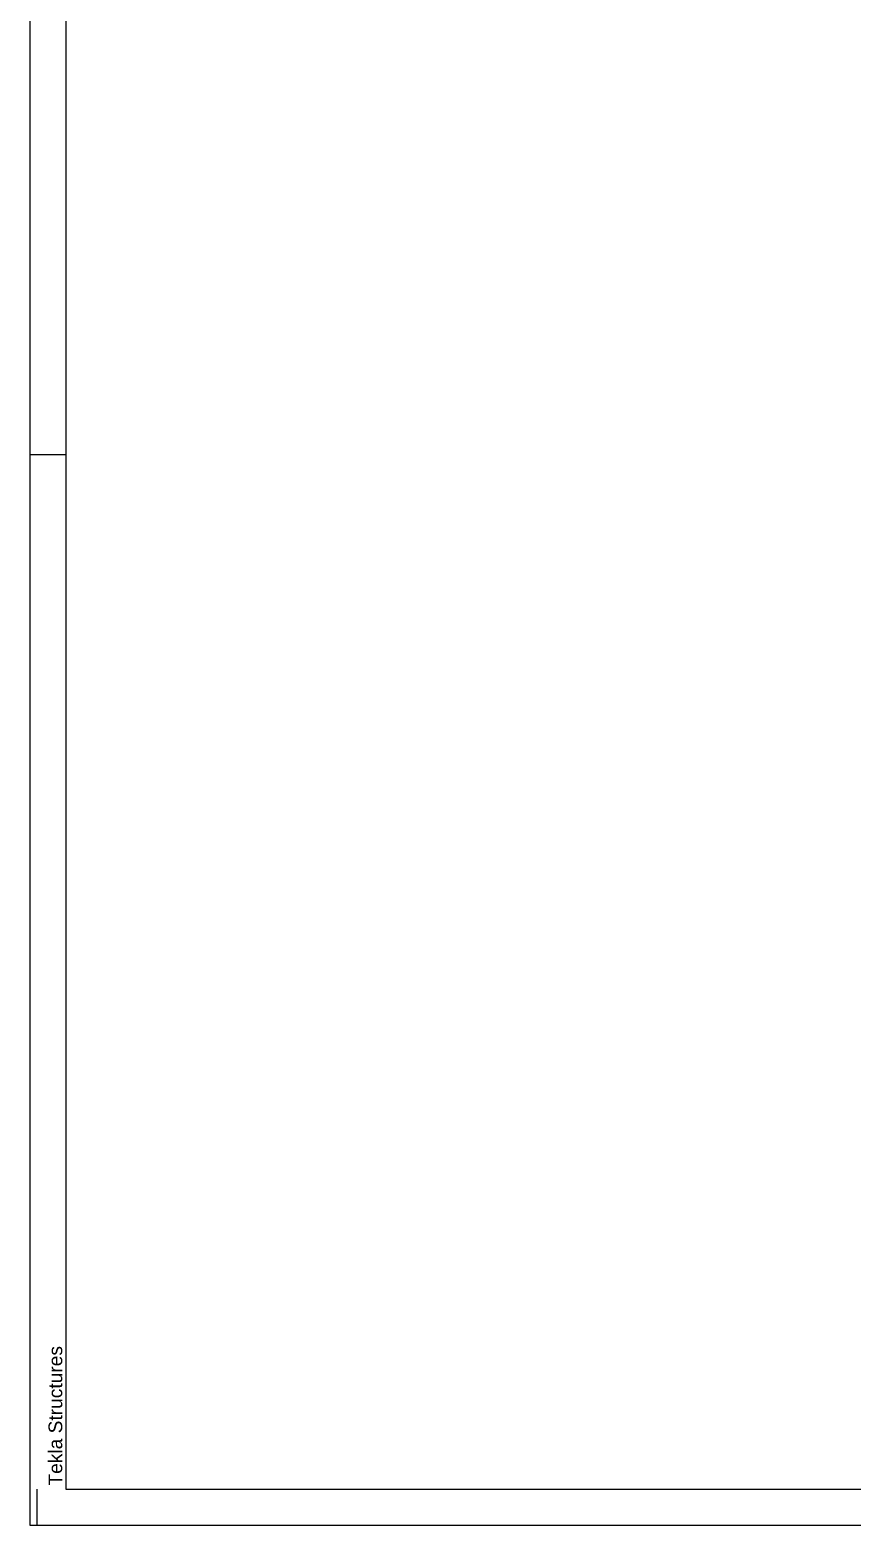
# Model space of a CAD drawing. Header units: millimetres. Extents: x -133 to 708, y -382 to 212.
# Drawn here: x -132.9 to -18.5, y -382.4 to -174.3 of the extents above; entities that cross this region are included whole.
import ezdxf

# ---------------------------------------------------------------- set-up
doc = ezdxf.new("R2010")
doc.units = ezdxf.units.MM
doc.styles.add('Arial', font='ARIAL.TTF', dxfattribs={"height": 0.2})

# ---------------------------------------------------------------- blocks, each defined once
blk = doc.blocks.new('Unknown-389637962-11288')
at = {"color": 5, "linetype": 'Continuous'}
for p, q in [((-132.92, 211.56), (-132.92, -382.44)), ((-127.92, 206.56), (-127.92, -377.44)), ((-127.92, -233.44), (-132.92, -233.44)), ((-131.92, -382.44), (-131.92, -377.44)), ((-127.92, -377.44), (703.08, -377.44)), ((-132.92, -382.44), (708.08, -382.44))]:
    blk.add_line(p, q, dxfattribs=at)
at = {"color": 174, "linetype": 'Continuous', "style": 'Arial'}
blk.add_text('Tekla Structures', height=1.9102, rotation=90, dxfattribs=at).set_placement((-128.42, -376.94))

msp = doc.modelspace()

# ---------------------------------------------------------------- block references
msp.add_blockref('Unknown-389637962-11288', (0, 0))

doc.saveas('drawing.dxf')
